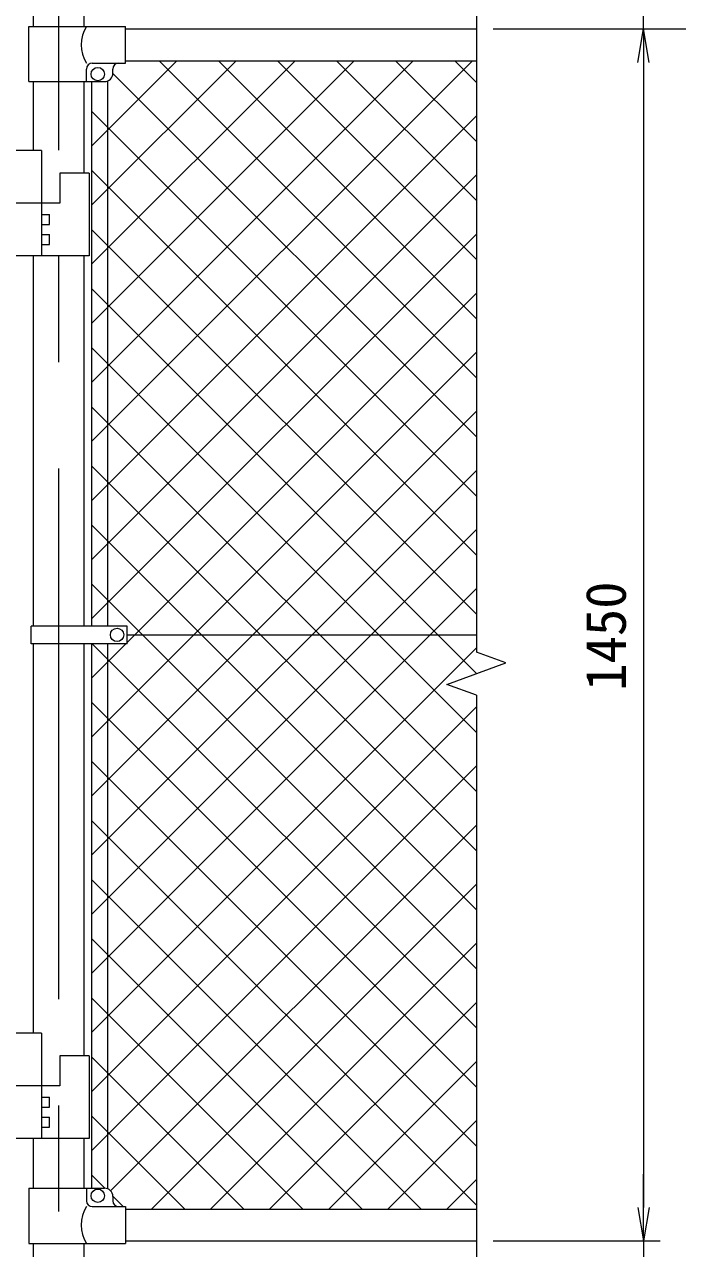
# Model space of a CAD drawing. Units: millimetres, scale not verified. Extents: x -4200 to 4200, y -2970 to 2970.
# Drawn here: x 2443 to 3225, y -498 to 967 of the extents above; entities that cross this region are included whole.
import ezdxf
from ezdxf.enums import TextEntityAlignment as Align

# ---------------------------------------------------------------- set-up
doc = ezdxf.new("R2010")
doc.units = ezdxf.units.MM
doc.header["$LTSCALE"] = 20
doc.linetypes.add('USER1', pattern=[50.8, 31.75, -6.35, 6.35, -6.35])
for name, color, linetype, lineweight in [('0-2_D-BMK', 2, 'USER1', 13), ('0-3_D-STR1', 1, 'Continuous', 18), ('0-6_D-STR3', 3, 'Continuous', 13), ('0-7_0', 7, 'Continuous', 9), ('0-8_D-STR-DIM', 7, 'Continuous', 9), ('0-9_D-STR2', 7, 'Continuous', 9)]:
    doc.layers.add(name, color=color, linetype=linetype, lineweight=lineweight)
doc.styles.add('ＭＳ ゴシック', font='')
doc.styles.get('ＭＳ ゴシック').set_extended_font_data('MS Gothic')

# ---------------------------------------------------------------- blocks, each defined once
blk = doc.blocks.new('_Open')
at = {"layer": '0-7_0'}
blk.add_line((-20, 3.33), (0, 0), dxfattribs=at)
blk.add_lwpolyline([(-20, -3.33), (0, 0), (-20, 0)], dxfattribs=at)

msp = doc.modelspace()

# ---------------------------------------------------------------- linework, layer by layer
at = {"layer": '0-2_D-BMK'}
msp.add_line((2484.22, 1451.52), (2484.22, -868.63), dxfattribs=at)
at = {"layer": '0-3_D-STR1'}
for p, q in [((2453.97, 1400.37), (2453.97, 964.37)), ((2514.47, 1400.37), (2514.47, 964.37)), ((2564.22, 961.37), (2984.22, 961.37)), ((2564.22, 923.37), (2984.22, 923.37)), ((2453.97, 898.37), (2453.97, 815.87)), ((2514.47, 898.37), (2514.47, 788.87)), ((2523.72, 898.37), (2523.72, 246.87)), ((2542.72, 899), (2542.72, 246.87)), ((2453.97, 689.87), (2453.97, 246.87)), ((2514.47, 689.87), (2514.47, 246.87)), ((2453.97, 225.87), (2453.97, -240.23)), ((2514.47, 225.87), (2514.47, -267.23)), ((2523.72, 225.87), (2523.72, -425.63)), ((2542.72, 225.87), (2542.72, -426.27)), ((2453.97, -366.23), (2453.97, -425.63)), ((2514.47, -366.23), (2514.47, -425.63)), ((2564.22, -450.63), (2984.22, -450.63)), ((2453.97, -491.63), (2453.97, -838.63)), ((2514.47, -491.63), (2514.47, -838.63)), ((2564.22, -488.63), (2984.22, -488.63))]:
    msp.add_line(p, q, dxfattribs=at)
at = {"layer": '0-6_D-STR3'}
for p, q in [((2448.52, 964.37), (2564.22, 964.37)), ((2448.52, 898.37), (2448.52, 964.37)), ((2564.22, 920.37), (2564.22, 964.37)), ((2517.62, 898.37), (2517.62, 913.37)), ((2524.62, 920.37), (2564.22, 920.37)), ((2549.22, 908.37), (2549.22, 913.37)), ((2448.52, 898.37), (2539.22, 898.37)), ((2463.97, 815.87), (2377.97, 815.87)), ((2463.97, 815.87), (2463.97, 689.87)), ((2520.97, 788.87), (2485.97, 788.87)), ((2485.97, 788.87), (2485.97, 752.87)), ((2520.97, 788.87), (2520.97, 689.87)), ((2485.97, 752.87), (2402.97, 752.87)), ((2463.97, 739.37), (2473.47, 739.37)), ((2473.47, 727.37), (2473.47, 739.37)), ((2463.97, 727.37), (2473.47, 727.37)), ((2463.97, 715.37), (2473.47, 715.37)), ((2463.97, 703.37), (2473.47, 703.37)), ((2473.47, 703.37), (2473.47, 715.37)), ((2520.97, 689.87), (2424.97, 689.87)), ((2451.42, 225.87), (2451.42, 246.87)), ((2566.21, 246.87), (2451.42, 246.87)), ((2566.21, 225.87), (2566.21, 246.87)), ((2566.21, 236.37), (2984.22, 236.37)), ((2566.21, 225.87), (2451.42, 225.87)), ((2463.97, -240.23), (2377.97, -240.23)), ((2463.97, -240.23), (2463.97, -366.23)), ((2520.97, -267.23), (2485.97, -267.23)), ((2485.97, -267.23), (2485.97, -303.23)), ((2520.97, -267.23), (2520.97, -366.23)), ((2485.97, -303.23), (2402.97, -303.23)), ((2463.97, -316.73), (2473.47, -316.73)), ((2473.47, -328.73), (2473.47, -316.73)), ((2463.97, -328.73), (2473.47, -328.73)), ((2463.97, -340.73), (2473.47, -340.73)), ((2473.47, -352.73), (2473.47, -340.73)), ((2463.97, -352.73), (2473.47, -352.73)), ((2520.97, -366.23), (2424.97, -366.23)), ((2448.52, -425.63), (2539.22, -425.63)), ((2448.52, -425.63), (2448.52, -491.63)), ((2517.62, -425.63), (2517.62, -440.63)), ((2549.22, -435.63), (2549.22, -440.63)), ((2524.62, -447.63), (2564.22, -447.63)), ((2564.22, -447.63), (2564.22, -491.63)), ((2448.52, -491.63), (2564.22, -491.63))]:
    msp.add_line(p, q, dxfattribs=at)
for centre in [(2531.22, 907.37), (2554.21, 236.37), (2531.22, -434.63)]:
    msp.add_circle(centre, 8, dxfattribs=at)
for centre, radius, start, end in [((2551.83, 942.37), 40.68, 147.25964, 212.74036), ((2524.62, 913.37), 7, 90, 180), ((2539.22, 908.37), 10, 270, 0), ((2556.22, 913.37), 7, 90, 180), ((2539.22, -435.63), 10, 0, 90), ((2551.83, -469.63), 40.68, 147.25964, 212.74036), ((2524.62, -440.63), 7, 180, 270), ((2556.22, -440.63), 7, 180, 270)]:
    msp.add_arc(centre, radius, start, end, dxfattribs=at)
at = {"layer": '0-8_D-STR-DIM'}
for p, q in [((2984.22, 1451.52), (2984.22, 215.59)), ((3184.22, 961.37), (3184.22, 1061.37)), ((3004.22, 961.37), (3204.22, 961.37)), ((3004.22, 961.37), (3334.22, 961.37)), ((3024.22, 961.37), (3204.22, 961.37)), ((3024.22, 961.37), (3334.22, 961.37)), ((3184.22, 921.37), (3184.22, -448.63)), ((3184.22, 921.37), (3184.22, 881.37)), ((3019.45, 202.77), (2984.22, 215.59)), ((2948.98, 177.12), (3019.45, 202.77)), ((2984.22, 164.29), (2948.98, 177.12)), ((2984.22, 164.29), (2984.22, -645.94)), ((3184.22, -448.63), (3184.22, -408.63)), ((3004.22, -488.63), (3204.22, -488.63)), ((3024.22, -488.63), (3204.22, -488.63)), ((3184.22, -488.63), (3184.22, -538.63))]:
    msp.add_line(p, q, dxfattribs=at)
at = {"layer": '0-9_D-STR2'}
for p, q in [((2523.72, 821.19), (2625.89, 923.37)), ((2523.72, 750.48), (2696.6, 923.37)), ((2523.72, 679.77), (2767.31, 923.37)), ((2523.72, 609.06), (2838.03, 923.37)), ((2523.72, 538.35), (2908.74, 923.37)), ((2523.72, 467.64), (2979.45, 923.37)), ((2984.22, 543.91), (2604.76, 923.37)), ((2984.22, 614.62), (2675.47, 923.37)), ((2984.22, 685.34), (2746.18, 923.37)), ((2984.22, 756.05), (2816.89, 923.37)), ((2984.22, 826.76), (2887.6, 923.37)), ((2984.22, 897.47), (2958.32, 923.37)), ((2984.22, 473.2), (2549.21, 908.2)), ((2984.22, 402.49), (2523.72, 862.99)), ((2523.72, 396.93), (2984.22, 857.43)), ((2984.22, 331.78), (2523.72, 792.28)), ((2523.72, 326.21), (2984.22, 786.71)), ((2984.22, 261.07), (2523.72, 721.57)), ((2523.72, 255.5), (2984.22, 716)), ((2984.22, 190.36), (2523.72, 650.86)), ((2566.21, 227.29), (2984.22, 645.29)), ((2984.22, 119.65), (2523.72, 580.15)), ((2523.72, 114.08), (2984.22, 574.58)), ((2983.79, 49.37), (2523.72, 509.44)), ((2523.72, 43.37), (2984.22, 503.87)), ((2984.22, -21.77), (2523.72, 438.73)), ((2523.72, -27.34), (2984.22, 433.16)), ((2984.22, -92.48), (2523.72, 368.02)), ((2523.72, -98.05), (2984.22, 362.45)), ((2984.22, -163.19), (2523.72, 297.31)), ((2523.72, -168.76), (2984.22, 291.74)), ((2523.72, 184.79), (2564.79, 225.87)), ((2523.72, -239.47), (2984.22, 221.03)), ((2984.22, -233.9), (2524.24, 226.07)), ((2984.22, -304.61), (2523.72, 155.89)), ((2523.72, -310.18), (2984.22, 150.32)), ((2984.22, -375.32), (2523.72, 85.18)), ((2523.72, -380.89), (2984.22, 79.61)), ((2984.22, -446.04), (2523.72, 14.46)), ((2546.52, -428.8), (2984.22, 8.9)), ((2918.1, -450.63), (2523.72, -56.25)), ((2595.4, -450.63), (2984.22, -61.81)), ((2847.39, -450.63), (2523.72, -126.96)), ((2666.11, -450.63), (2984.22, -132.52)), ((2776.68, -450.63), (2523.72, -197.67)), ((2736.82, -450.63), (2984.22, -203.23)), ((2705.97, -450.63), (2523.72, -268.38)), ((2807.53, -450.63), (2984.22, -273.95)), ((2635.26, -450.63), (2523.72, -339.09)), ((2878.24, -450.63), (2984.22, -344.66)), ((2539.55, -425.64), (2523.72, -409.8)), ((2948.95, -450.63), (2984.22, -415.37)), ((2561.55, -447.63), (2549.21, -435.29))]:
    msp.add_line(p, q, dxfattribs=at)

# ---------------------------------------------------------------- block references
at = {"layer": '0-8_D-STR-DIM', "xscale": 2, "yscale": 2}
for p, rotation in [((3184.22, 961.37), 90), ((3184.22, 961.37), 90), ((3184.22, -488.63), 270), ((3184.22, -488.63), 270)]:
    msp.add_blockref('_Open', p, dxfattribs=dict(at, rotation=rotation))

# ---------------------------------------------------------------- texts
at = {"layer": '0-8_D-STR-DIM', "style": 'ＭＳ ゴシック'}
msp.add_text('1450', height=48.09, rotation=90, dxfattribs=at).set_placement((3177.47, 169.47), align=Align.BOTTOM_LEFT)

doc.saveas('drawing.dxf')
